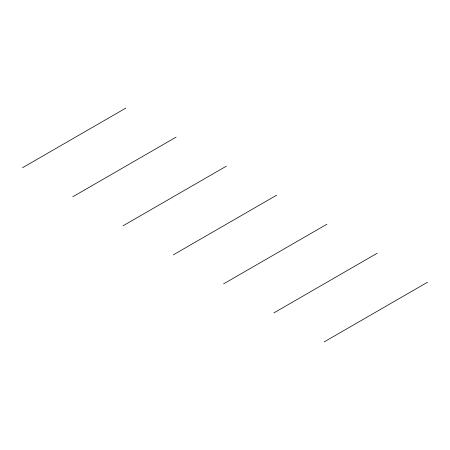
<?xml version="1.0" encoding="UTF-8"?>
<svg xmlns="http://www.w3.org/2000/svg" width="450" height="450" viewBox="0 0 450 450"><rect width="100%" height="100%" fill="white"/><g stroke="black" fill="none" stroke-linecap="round" stroke-linejoin="round"><path stroke-width="0.67" d="M22.5 167.754L125.843 108.09M72.776 196.779L176.119 137.115M123.052 225.804L226.395 166.14M173.329 254.835L276.671 195.165M223.605 283.86L326.947 224.196M273.881 312.885L377.224 253.221M324.157 341.91L427.5 282.246"/></g></svg>
